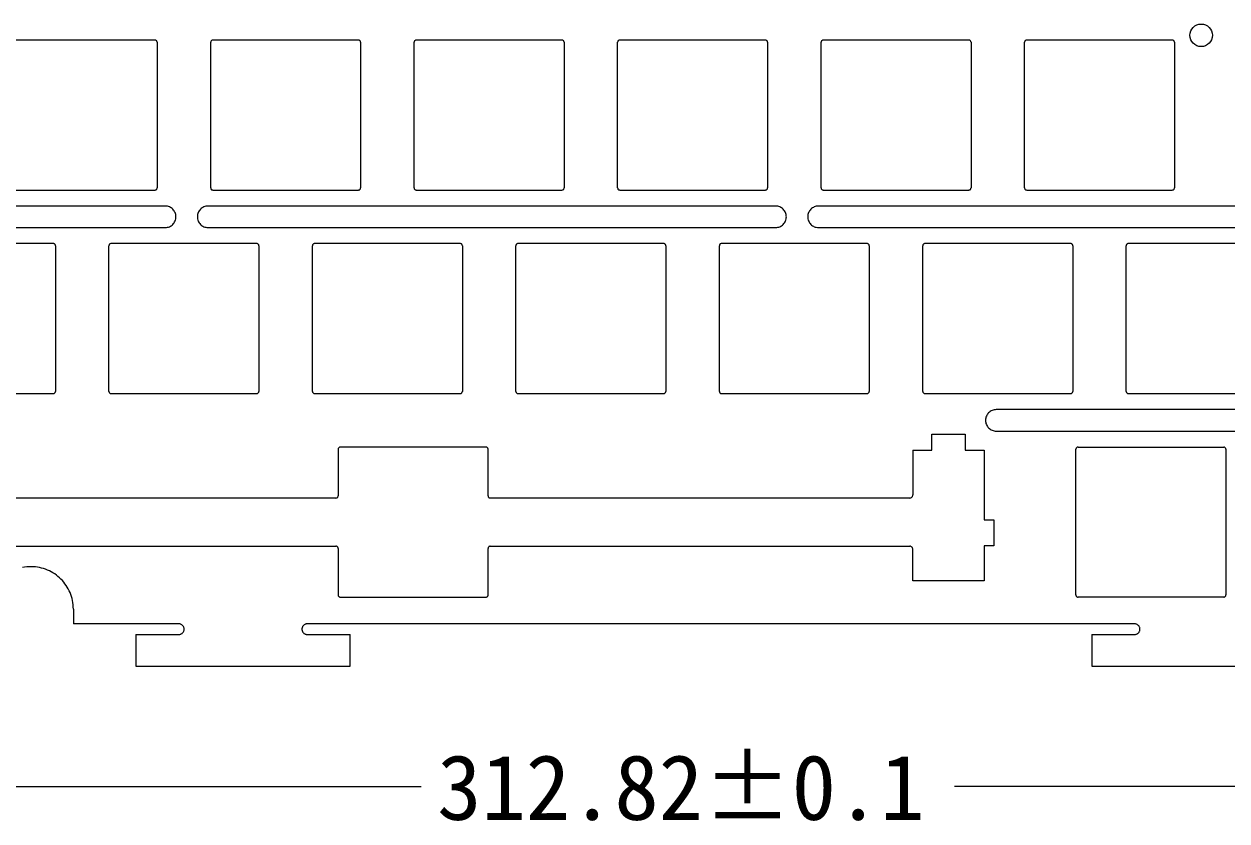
# Model space of a CAD drawing. Header units: millimetres. Extents: x 0 to 2822, y 422 to 2401.
# Drawn here: x 1182.6 to 1634.9, y 1353.5 to 1652.9 of the extents above; entities that cross this region are included whole.
import ezdxf

# ---------------------------------------------------------------- set-up
doc = ezdxf.new("R2010")
doc.units = ezdxf.units.MM

msp = doc.modelspace()

# ---------------------------------------------------------------- linework, layer by layer
at = {"color": 7, "lineweight": 0}
for points in [[(1231.871919, 1646.917232), (1177.118691, 1646.917232)], [(1232.677205, 1646.111911), (1232.660844, 1646.274239), (1232.61392, 1646.425426), (1232.539669, 1646.562234), (1232.441329, 1646.681427), (1232.322136, 1646.779767), (1232.185328, 1646.854018), (1232.034141, 1646.900942), (1231.871813, 1646.917303)], [(1253.612202, 1646.917232), (1253.449889, 1646.900871), (1253.298743, 1646.853947), (1253.161991, 1646.779696), (1253.042863, 1646.681356), (1252.944588, 1646.562163), (1252.870393, 1646.425355), (1252.823509, 1646.274169), (1252.807163, 1646.111841)], [(1308.36543, 1646.917232), (1253.612202, 1646.917232)], [(1309.170751, 1646.111911), (1309.15439, 1646.274239), (1309.107466, 1646.425426), (1309.033215, 1646.562234), (1308.934875, 1646.681427), (1308.815682, 1646.779767), (1308.678874, 1646.854018), (1308.527688, 1646.900942), (1308.365359, 1646.917303)], [(1330.105713, 1646.917232), (1329.943502, 1646.900871), (1329.792403, 1646.853947), (1329.655657, 1646.779696), (1329.536506, 1646.681356), (1329.438192, 1646.562163), (1329.363954, 1646.425355), (1329.317035, 1646.274169), (1329.300674, 1646.111841)], [(1384.859153, 1646.917232), (1330.105572, 1646.917232)], [(1385.664262, 1646.111911), (1385.647902, 1646.274239), (1385.600983, 1646.425426), (1385.526745, 1646.562234), (1385.42843, 1646.681427), (1385.30928, 1646.779767), (1385.172534, 1646.854018), (1385.021435, 1646.900942), (1384.859223, 1646.917303)], [(1406.599401, 1646.917232), (1406.437073, 1646.900871), (1406.285886, 1646.853947), (1406.149078, 1646.779696), (1406.029885, 1646.681356), (1405.931545, 1646.562163), (1405.857294, 1646.425355), (1405.81037, 1646.274169), (1405.794009, 1646.111841)], [(1461.352664, 1646.917232), (1406.599436, 1646.917232)], [(1462.157773, 1646.111911), (1462.141428, 1646.274239), (1462.094543, 1646.425426), (1462.020349, 1646.562234), (1461.922074, 1646.681427), (1461.802946, 1646.779767), (1461.666194, 1646.854018), (1461.515047, 1646.900942), (1461.352734, 1646.917303)], [(1483.092947, 1646.917232), (1482.930634, 1646.900871), (1482.779488, 1646.853947), (1482.642736, 1646.779696), (1482.523608, 1646.681356), (1482.425333, 1646.562163), (1482.351138, 1646.425355), (1482.304254, 1646.274169), (1482.287908, 1646.111841)], [(1537.846175, 1646.917232), (1483.092947, 1646.917232)], [(1538.651284, 1646.111911), (1538.634939, 1646.274239), (1538.588055, 1646.425426), (1538.51386, 1646.562234), (1538.415585, 1646.681427), (1538.296457, 1646.779767), (1538.159705, 1646.854018), (1538.008558, 1646.900942), (1537.846246, 1646.917303)], [(1559.586458, 1646.917232), (1559.424145, 1646.900871), (1559.272999, 1646.853947), (1559.136247, 1646.779696), (1559.017119, 1646.681356), (1558.918844, 1646.562163), (1558.844649, 1646.425355), (1558.797765, 1646.274169), (1558.781419, 1646.111841)], [(1614.339721, 1646.917232), (1559.586494, 1646.917232)], [(1615.145184, 1646.111911), (1615.128823, 1646.274239), (1615.081899, 1646.425426), (1615.007648, 1646.562234), (1614.909308, 1646.681427), (1614.790115, 1646.779767), (1614.653307, 1646.854018), (1614.50212, 1646.900942), (1614.339792, 1646.917303)], [(1232.677205, 1646.111911), (1232.677205, 1591.358683)], [(1252.807093, 1591.358683), (1252.807093, 1646.111911)], [(1309.170751, 1646.111911), (1309.170751, 1591.358683)], [(1329.300604, 1591.358683), (1329.300604, 1646.111911)], [(1385.664262, 1646.111911), (1385.664262, 1591.358683)], [(1405.794115, 1591.358683), (1405.794115, 1646.111911)], [(1462.157773, 1646.111911), (1462.157773, 1591.358683)], [(1482.287802, 1591.358683), (1482.287802, 1646.111911)], [(1538.651284, 1646.111911), (1538.651284, 1591.358683)], [(1558.781349, 1591.358683), (1558.781349, 1646.111911)], [(1615.145184, 1646.111911), (1615.145184, 1591.358683)], [(1177.118691, 1590.553574), (1231.871919, 1590.553574)], [(1231.871919, 1590.553574), (1232.034247, 1590.569919), (1232.185434, 1590.616804), (1232.322242, 1590.690998), (1232.441435, 1590.789274), (1232.539775, 1590.908401), (1232.614026, 1591.045153), (1232.66095, 1591.1963), (1232.677311, 1591.358613)], [(1252.807093, 1591.358683), (1252.823438, 1591.19637), (1252.870323, 1591.045224), (1252.944517, 1590.908472), (1253.042792, 1590.789344), (1253.16192, 1590.691069), (1253.298672, 1590.616874), (1253.449819, 1590.56999), (1253.612132, 1590.553644)], [(1253.612202, 1590.553574), (1308.36543, 1590.553574)], [(1308.36543, 1590.553574), (1308.527758, 1590.569919), (1308.678945, 1590.616804), (1308.815753, 1590.690998), (1308.934946, 1590.789274), (1309.033286, 1590.908401), (1309.107537, 1591.045153), (1309.154461, 1591.1963), (1309.170822, 1591.358613)], [(1329.300604, 1591.358683), (1329.316964, 1591.19637), (1329.363883, 1591.045224), (1329.438121, 1590.908472), (1329.536436, 1590.789344), (1329.655587, 1590.691069), (1329.792332, 1590.616874), (1329.943431, 1590.56999), (1330.105643, 1590.553644)], [(1330.105713, 1590.553574), (1384.859294, 1590.553574)], [(1384.859153, 1590.553574), (1385.021364, 1590.569919), (1385.172464, 1590.616804), (1385.309209, 1590.690998), (1385.42836, 1590.789274), (1385.526674, 1590.908401), (1385.600912, 1591.045153), (1385.647832, 1591.1963), (1385.664192, 1591.358613)], [(1405.794115, 1591.358683), (1405.810476, 1591.19637), (1405.8574, 1591.045224), (1405.931651, 1590.908472), (1406.029991, 1590.789344), (1406.149184, 1590.691069), (1406.285992, 1590.616874), (1406.437179, 1590.56999), (1406.599507, 1590.553644)], [(1406.599401, 1590.553574), (1461.352629, 1590.553574)], [(1461.352664, 1590.553574), (1461.514977, 1590.569919), (1461.666123, 1590.616804), (1461.802875, 1590.690998), (1461.922003, 1590.789274), (1462.020279, 1590.908401), (1462.094473, 1591.045153), (1462.141357, 1591.1963), (1462.157703, 1591.358613)], [(1482.287802, 1591.358683), (1482.304148, 1591.19637), (1482.351032, 1591.045224), (1482.425227, 1590.908472), (1482.523502, 1590.789344), (1482.64263, 1590.691069), (1482.779382, 1590.616874), (1482.930528, 1590.56999), (1483.092841, 1590.553644)], [(1483.092947, 1590.553574), (1537.846175, 1590.553574)], [(1537.846175, 1590.553574), (1538.008488, 1590.569919), (1538.159635, 1590.616804), (1538.296386, 1590.690998), (1538.415514, 1590.789274), (1538.51379, 1590.908401), (1538.587984, 1591.045153), (1538.634868, 1591.1963), (1538.651214, 1591.358613)], [(1558.781349, 1591.358683), (1558.797694, 1591.19637), (1558.844579, 1591.045224), (1558.918773, 1590.908472), (1559.017049, 1590.789344), (1559.136176, 1590.691069), (1559.272928, 1590.616874), (1559.424075, 1590.56999), (1559.586388, 1590.553644)], [(1559.586458, 1590.553574), (1614.339686, 1590.553574)], [(1614.339721, 1590.553574), (1614.502049, 1590.569919), (1614.653236, 1590.616804), (1614.790044, 1590.690998), (1614.909237, 1590.789274), (1615.007577, 1590.908401), (1615.081828, 1591.045153), (1615.128752, 1591.1963), (1615.145113, 1591.358613)], [(1235.716491, 1584.514477), (937.794247, 1584.514477)], [(1235.716491, 1576.462606), (1236.128135, 1576.48339), (1236.527883, 1576.544394), (1236.913713, 1576.643593), (1237.283602, 1576.778965), (1237.635525, 1576.948488), (1237.967461, 1577.150137), (1238.277385, 1577.381889), (1238.563275, 1577.641722), (1238.823108, 1577.927612), (1239.054861, 1578.237537), (1239.25651, 1578.569472), (1239.426032, 1578.921396), (1239.561404, 1579.291284), (1239.660604, 1579.677114), (1239.721607, 1580.076863), (1239.742391, 1580.488506), (1239.721607, 1580.90015), (1239.660604, 1581.299899), (1239.561404, 1581.685729), (1239.426032, 1582.055617), (1239.25651, 1582.40754), (1239.054861, 1582.739476), (1238.823108, 1583.0494), (1238.563275, 1583.335291), (1238.277385, 1583.595124), (1237.967461, 1583.826876), (1237.635525, 1584.028525), (1237.283602, 1584.198047), (1236.913713, 1584.33342), (1236.527883, 1584.432619), (1236.128135, 1584.493622), (1235.716491, 1584.514406)], [(1251.820409, 1584.514477), (1251.408761, 1584.493693), (1251.009001, 1584.43269), (1250.623154, 1584.33349), (1250.253243, 1584.198118), (1249.901293, 1584.028596), (1249.569327, 1583.826947), (1249.259371, 1583.595194), (1248.973448, 1583.335361), (1248.713582, 1583.049471), (1248.481798, 1582.739547), (1248.280119, 1582.407611), (1248.11057, 1582.055687), (1247.975175, 1581.685799), (1247.875958, 1581.299969), (1247.814944, 1580.900221), (1247.794156, 1580.488577), (1247.814944, 1580.076933), (1247.875958, 1579.677185), (1247.975175, 1579.291355), (1248.11057, 1578.921466), (1248.280119, 1578.569543), (1248.481798, 1578.237607), (1248.713582, 1577.927683), (1248.973448, 1577.641793), (1249.259371, 1577.38196), (1249.569327, 1577.150207), (1249.901293, 1576.948558), (1250.253243, 1576.779036), (1250.623154, 1576.643664), (1251.009001, 1576.544464), (1251.408761, 1576.483461), (1251.820409, 1576.462677)], [(1465.19706, 1584.514477), (1251.820479, 1584.514477)], [(1465.19706, 1576.462606), (1465.608704, 1576.48339), (1466.008452, 1576.544394), (1466.394282, 1576.643593), (1466.76417, 1576.778965), (1467.116094, 1576.948488), (1467.448029, 1577.150137), (1467.757954, 1577.381889), (1468.043844, 1577.641722), (1468.303677, 1577.927612), (1468.53543, 1578.237537), (1468.737079, 1578.569472), (1468.906601, 1578.921396), (1469.041973, 1579.291284), (1469.141172, 1579.677114), (1469.202176, 1580.076863), (1469.22296, 1580.488506), (1469.202176, 1580.90015), (1469.141172, 1581.299899), (1469.041973, 1581.685729), (1468.906601, 1582.055617), (1468.737079, 1582.40754), (1468.53543, 1582.739476), (1468.303677, 1583.0494), (1468.043844, 1583.335291), (1467.757954, 1583.595124), (1467.448029, 1583.826876), (1467.116094, 1584.028525), (1466.76417, 1584.198047), (1466.394282, 1584.33342), (1466.008452, 1584.432619), (1465.608704, 1584.493622), (1465.19706, 1584.514406)], [(1481.301154, 1584.514477), (1480.88951, 1584.493693), (1480.489761, 1584.43269), (1480.103931, 1584.33349), (1479.734043, 1584.198118), (1479.38212, 1584.028596), (1479.050184, 1583.826947), (1478.74026, 1583.595194), (1478.454369, 1583.335361), (1478.194536, 1583.049471), (1477.962784, 1582.739547), (1477.761135, 1582.407611), (1477.591613, 1582.055687), (1477.45624, 1581.685799), (1477.357041, 1581.299969), (1477.296038, 1580.900221), (1477.275254, 1580.488577), (1477.296038, 1580.076933), (1477.357041, 1579.677185), (1477.45624, 1579.291355), (1477.591613, 1578.921466), (1477.761135, 1578.569543), (1477.962784, 1578.237607), (1478.194536, 1577.927683), (1478.454369, 1577.641793), (1478.74026, 1577.38196), (1479.050184, 1577.150207), (1479.38212, 1576.948558), (1479.734043, 1576.779036), (1480.103931, 1576.643664), (1480.489761, 1576.544464), (1480.88951, 1576.483461), (1481.301154, 1576.462677)], [(1775.197428, 1584.514477), (1481.301083, 1584.514477)], [(937.794106, 1576.462606), (1235.71635, 1576.462606)], [(1251.820409, 1576.462606), (1465.196989, 1576.462606)], [(1481.301154, 1576.462606), (1775.197498, 1576.462606)], [(1193.625163, 1570.423509), (1138.871936, 1570.423509)], [(1194.430273, 1569.6184), (1194.413927, 1569.780713), (1194.367043, 1569.93186), (1194.292849, 1570.068611), (1194.194573, 1570.187739), (1194.075445, 1570.286015), (1193.938693, 1570.360209), (1193.787547, 1570.407093), (1193.625234, 1570.423439)], [(1194.430273, 1569.6184), (1194.430273, 1514.865172)], [(1215.365447, 1570.423509), (1215.203119, 1570.407164), (1215.051932, 1570.36028), (1214.915124, 1570.286085), (1214.795931, 1570.18781), (1214.697591, 1570.068682), (1214.62334, 1569.93193), (1214.576416, 1569.780783), (1214.560055, 1569.618471)], [(1214.560161, 1514.865172), (1214.560161, 1569.6184)], [(1270.118674, 1570.423509), (1215.365447, 1570.423509)], [(1270.92396, 1569.6184), (1270.9076, 1569.780713), (1270.860675, 1569.93186), (1270.786424, 1570.068611), (1270.688084, 1570.187739), (1270.568892, 1570.286015), (1270.432083, 1570.360209), (1270.280897, 1570.407093), (1270.118569, 1570.423439)], [(1270.92396, 1569.6184), (1270.92396, 1514.865172)], [(1291.053848, 1514.865172), (1291.053848, 1569.6184)], [(1291.858958, 1570.423509), (1291.696746, 1570.407164), (1291.545647, 1570.36028), (1291.408902, 1570.286085), (1291.289751, 1570.18781), (1291.191436, 1570.068682), (1291.117198, 1569.93193), (1291.070279, 1569.780783), (1291.053919, 1569.618471)], [(1346.612362, 1570.423509), (1291.858781, 1570.423509)], [(1347.417507, 1569.6184), (1347.401147, 1569.780713), (1347.354227, 1569.93186), (1347.279989, 1570.068611), (1347.181675, 1570.187739), (1347.062524, 1570.286015), (1346.925779, 1570.360209), (1346.774679, 1570.407093), (1346.612468, 1570.423439)], [(1347.417507, 1569.6184), (1347.417507, 1514.865172)], [(1368.352645, 1570.423509), (1368.190317, 1570.407164), (1368.039131, 1570.36028), (1367.902322, 1570.286085), (1367.78313, 1570.18781), (1367.684789, 1570.068682), (1367.610539, 1569.93193), (1367.563614, 1569.780783), (1367.547254, 1569.618471)], [(1367.547359, 1514.865172), (1367.547359, 1569.6184)], [(1423.105908, 1570.423509), (1368.352681, 1570.423509)], [(1423.911018, 1569.6184), (1423.894672, 1569.780713), (1423.847788, 1569.93186), (1423.773594, 1570.068611), (1423.675318, 1570.187739), (1423.55619, 1570.286015), (1423.419438, 1570.360209), (1423.268292, 1570.407093), (1423.105979, 1570.423439)], [(1423.911018, 1569.6184), (1423.911018, 1514.865172)], [(1444.041047, 1514.865172), (1444.041047, 1569.6184)], [(1444.846192, 1570.423509), (1444.683879, 1570.407164), (1444.532732, 1570.36028), (1444.39598, 1570.286085), (1444.276852, 1570.18781), (1444.178577, 1570.068682), (1444.104383, 1569.93193), (1444.057498, 1569.780783), (1444.041153, 1569.618471)], [(1499.599419, 1570.423509), (1444.846192, 1570.423509)], [(1500.404529, 1569.6184), (1500.388183, 1569.780713), (1500.341299, 1569.93186), (1500.267105, 1570.068611), (1500.168829, 1570.187739), (1500.049701, 1570.286015), (1499.91295, 1570.360209), (1499.761803, 1570.407093), (1499.59949, 1570.423439)], [(1500.404529, 1569.6184), (1500.404529, 1514.865172)], [(1520.534593, 1514.865172), (1520.534593, 1569.6184)], [(1521.339703, 1570.423509), (1521.17739, 1570.407164), (1521.026243, 1570.36028), (1520.889491, 1570.286085), (1520.770364, 1570.18781), (1520.672088, 1570.068682), (1520.597894, 1569.93193), (1520.551009, 1569.780783), (1520.534664, 1569.618471)], [(1576.092931, 1570.423509), (1521.339703, 1570.423509)], [(1576.898393, 1569.6184), (1576.882032, 1569.780713), (1576.835108, 1569.93186), (1576.760857, 1570.068611), (1576.662517, 1570.187739), (1576.543324, 1570.286015), (1576.406516, 1570.360209), (1576.255329, 1570.407093), (1576.093001, 1570.423439)], [(1576.898393, 1569.6184), (1576.898393, 1514.865172)], [(1597.028104, 1514.865172), (1597.028104, 1569.6184)], [(1597.833214, 1570.423509), (1597.671002, 1570.407164), (1597.519903, 1570.36028), (1597.383158, 1570.286085), (1597.264007, 1570.18781), (1597.165692, 1570.068682), (1597.091455, 1569.93193), (1597.044535, 1569.780783), (1597.028175, 1569.618471)], [(1652.586794, 1570.423509), (1597.833214, 1570.423509)], [(1138.8719, 1514.059851), (1193.625128, 1514.059851)], [(1193.625163, 1514.059851), (1193.787476, 1514.076212), (1193.938623, 1514.123136), (1194.075375, 1514.197387), (1194.194503, 1514.295727), (1194.292778, 1514.41492), (1194.366972, 1514.551728), (1194.413857, 1514.702915), (1194.430202, 1514.865243)], [(1214.560161, 1514.865172), (1214.576522, 1514.702844), (1214.623446, 1514.551658), (1214.697697, 1514.414849), (1214.796037, 1514.295657), (1214.91523, 1514.197316), (1215.052038, 1514.123066), (1215.203224, 1514.076141), (1215.365552, 1514.059781)], [(1215.365447, 1514.059851), (1270.118674, 1514.059851)], [(1270.118674, 1514.059851), (1270.281003, 1514.076212), (1270.432189, 1514.123136), (1270.568997, 1514.197387), (1270.68819, 1514.295727), (1270.78653, 1514.41492), (1270.860781, 1514.551728), (1270.907705, 1514.702915), (1270.924066, 1514.865243)], [(1291.053848, 1514.865172), (1291.070208, 1514.702844), (1291.117128, 1514.551658), (1291.191366, 1514.414849), (1291.28968, 1514.295657), (1291.408831, 1514.197316), (1291.545576, 1514.123066), (1291.696676, 1514.076141), (1291.858887, 1514.059781)], [(1291.858958, 1514.059851), (1346.612538, 1514.059851)], [(1346.612362, 1514.059851), (1346.774574, 1514.076212), (1346.925673, 1514.123136), (1347.062418, 1514.197387), (1347.181569, 1514.295727), (1347.279884, 1514.41492), (1347.354121, 1514.551728), (1347.401041, 1514.702915), (1347.417401, 1514.865243)], [(1367.547359, 1514.865172), (1367.56372, 1514.702844), (1367.610644, 1514.551658), (1367.684895, 1514.414849), (1367.783235, 1514.295657), (1367.902428, 1514.197316), (1368.039236, 1514.123066), (1368.190423, 1514.076141), (1368.352751, 1514.059781)], [(1368.352645, 1514.059851), (1423.105873, 1514.059851)], [(1423.105908, 1514.059851), (1423.268221, 1514.076212), (1423.419368, 1514.123136), (1423.55612, 1514.197387), (1423.675248, 1514.295727), (1423.773523, 1514.41492), (1423.847717, 1514.551728), (1423.894602, 1514.702915), (1423.910947, 1514.865243)], [(1444.041047, 1514.865172), (1444.057393, 1514.702844), (1444.104277, 1514.551658), (1444.178471, 1514.414849), (1444.276747, 1514.295657), (1444.395875, 1514.197316), (1444.532626, 1514.123066), (1444.683773, 1514.076141), (1444.846086, 1514.059781)], [(1444.846192, 1514.059851), (1499.599419, 1514.059851)], [(1499.599419, 1514.059851), (1499.761732, 1514.076212), (1499.912879, 1514.123136), (1500.049631, 1514.197387), (1500.168759, 1514.295727), (1500.267034, 1514.41492), (1500.341228, 1514.551728), (1500.388113, 1514.702915), (1500.404458, 1514.865243)], [(1520.534593, 1514.865172), (1520.550939, 1514.702844), (1520.597823, 1514.551658), (1520.672018, 1514.414849), (1520.770293, 1514.295657), (1520.889421, 1514.197316), (1521.026173, 1514.123066), (1521.177319, 1514.076141), (1521.339632, 1514.059781)], [(1521.339703, 1514.059851), (1576.092931, 1514.059851)], [(1576.092931, 1514.059851), (1576.255259, 1514.076212), (1576.406445, 1514.123136), (1576.543253, 1514.197387), (1576.662446, 1514.295727), (1576.760786, 1514.41492), (1576.835037, 1514.551728), (1576.881961, 1514.702915), (1576.898322, 1514.865243)], [(1597.028104, 1514.865172), (1597.044465, 1514.702844), (1597.091384, 1514.551658), (1597.165622, 1514.414849), (1597.263936, 1514.295657), (1597.383087, 1514.197316), (1597.519833, 1514.123066), (1597.670932, 1514.076141), (1597.833143, 1514.059781)], [(1597.833214, 1514.059851), (1652.586794, 1514.059851)], [(1548.132187, 1508.020966), (1547.720543, 1508.000182), (1547.320795, 1507.939179), (1546.934965, 1507.839979), (1546.565077, 1507.704607), (1546.213153, 1507.535085), (1545.881218, 1507.333436), (1545.571293, 1507.101683), (1545.285403, 1506.84185), (1545.02557, 1506.55596), (1544.793817, 1506.246035), (1544.592168, 1505.9141), (1544.422646, 1505.562176), (1544.287274, 1505.192288), (1544.188074, 1504.806458), (1544.127071, 1504.40671), (1544.106287, 1503.995066), (1544.127071, 1503.583418), (1544.188074, 1503.183658), (1544.287274, 1502.797811), (1544.422646, 1502.4279), (1544.592168, 1502.07595), (1544.793817, 1501.743985), (1545.02557, 1501.434028), (1545.285403, 1501.148105), (1545.571293, 1500.888239), (1545.881218, 1500.656455), (1546.213153, 1500.454776), (1546.565077, 1500.285227), (1546.934965, 1500.149832), (1547.320795, 1500.050615), (1547.720543, 1499.989601), (1548.132187, 1499.968813)], [(1813.846914, 1508.020966), (1548.132222, 1508.020966)], [(1523.956608, 1492.821041), (1523.956608, 1498.860244)], [(1523.956608, 1498.860103), (1536.437181, 1498.860103)], [(1536.437145, 1498.860103), (1536.437145, 1492.8209)], [(1548.132187, 1499.968919), (1813.846879, 1499.968919)], [(1301.521435, 1493.929998), (1301.359107, 1493.913638), (1301.207921, 1493.866719), (1301.071112, 1493.792481), (1300.95192, 1493.694166), (1300.853579, 1493.575016), (1300.779329, 1493.43827), (1300.732404, 1493.287171), (1300.716044, 1493.124959)], [(1300.716114, 1493.124889), (1300.716114, 1475.610178)], [(1356.274663, 1493.929998), (1301.521435, 1493.929998)], [(1357.079772, 1493.124889), (1357.063427, 1493.287101), (1357.016543, 1493.4382), (1356.942348, 1493.574945), (1356.844073, 1493.694096), (1356.724945, 1493.792411), (1356.588193, 1493.866648), (1356.437047, 1493.913568), (1356.274734, 1493.929928)], [(1357.079772, 1475.610001), (1357.079772, 1493.124713)], [(1516.810424, 1492.821041), (1523.956644, 1492.821041)], [(1516.810424, 1492.821041), (1516.810424, 1476.012591)], [(1536.437145, 1492.821041), (1543.583365, 1492.821041)], [(1543.583294, 1492.821041), (1543.583294, 1466.652339)], [(1578.105916, 1438.372331), (1578.105916, 1493.125559)], [(1578.911378, 1493.930704), (1578.74905, 1493.914358), (1578.597863, 1493.867474), (1578.461055, 1493.79328), (1578.341862, 1493.695004), (1578.243522, 1493.575876), (1578.169271, 1493.439125), (1578.122347, 1493.287978), (1578.105986, 1493.125665)], [(1578.911378, 1493.930704), (1633.664606, 1493.930704)], [(1634.469751, 1493.125559), (1634.453405, 1493.287872), (1634.406521, 1493.439019), (1634.332326, 1493.57577), (1634.234051, 1493.694898), (1634.114923, 1493.793174), (1633.978171, 1493.867368), (1633.827025, 1493.914252), (1633.664712, 1493.930598)], [(1634.469751, 1493.125559), (1634.469751, 1438.372331)], [(1299.911005, 1474.804716), (1142.193233, 1474.804716)], [(1299.911005, 1474.804716), (1300.073318, 1474.821076), (1300.224464, 1474.868001), (1300.361216, 1474.942251), (1300.480344, 1475.040592), (1300.578619, 1475.159784), (1300.652814, 1475.296593), (1300.699698, 1475.447779), (1300.716044, 1475.610107)], [(1357.079772, 1475.610001), (1357.096133, 1475.447673), (1357.143058, 1475.296487), (1357.217308, 1475.159678), (1357.315649, 1475.040486), (1357.434841, 1474.942146), (1357.571649, 1474.867895), (1357.722836, 1474.82097), (1357.885164, 1474.80461)], [(1515.602584, 1474.804716), (1357.885164, 1474.804716)], [(1515.602584, 1474.804716), (1515.846119, 1474.829256), (1516.072903, 1474.89964), (1516.27809, 1475.01101), (1516.456835, 1475.158508), (1516.604293, 1475.337276), (1516.71562, 1475.542457), (1516.785968, 1475.769193), (1516.810495, 1476.012627)], [(1543.583294, 1466.652268), (1547.206675, 1466.652268)], [(1547.206498, 1466.652268), (1547.206498, 1456.788601)], [(1142.193162, 1456.687813), (1299.910934, 1456.687813)], [(1300.716114, 1455.882703), (1300.699769, 1456.045016), (1300.652884, 1456.196163), (1300.57869, 1456.332915), (1300.480415, 1456.452043), (1300.361287, 1456.550318), (1300.224535, 1456.624512), (1300.073388, 1456.671397), (1299.911075, 1456.687742)], [(1357.885058, 1456.687813), (1357.72273, 1456.671467), (1357.571544, 1456.624583), (1357.434735, 1456.550389), (1357.315543, 1456.452113), (1357.217202, 1456.332985), (1357.142952, 1456.196233), (1357.096027, 1456.045087), (1357.079667, 1455.882774)], [(1357.885058, 1456.687813), (1515.602478, 1456.687813)], [(1516.810424, 1455.479972), (1516.786, 1455.723406), (1516.715703, 1455.950142), (1516.604396, 1456.155323), (1516.456941, 1456.334091), (1516.278198, 1456.481589), (1516.07303, 1456.592959), (1515.846299, 1456.663343), (1515.602866, 1456.687883)], [(1547.206498, 1456.788601), (1543.583118, 1456.788601)], [(1543.583294, 1456.788601), (1543.583294, 1443.704074)], [(1300.716114, 1455.882703), (1300.716114, 1438.37152)], [(1357.079772, 1438.371449), (1357.079772, 1455.882633)], [(1516.810424, 1443.704109), (1516.810424, 1455.479831)], [(1201.173726, 1433.083593), (1201.153034, 1433.901938), (1201.091623, 1434.709539), (1200.990494, 1435.505398), (1200.850645, 1436.288515), (1200.673075, 1437.057892), (1200.458783, 1437.812529), (1200.20877, 1438.551427), (1199.924033, 1439.273586), (1199.605572, 1439.978008), (1199.254386, 1440.663693), (1198.871474, 1441.329643), (1198.457836, 1441.974858), (1198.01447, 1442.598338), (1197.542376, 1443.199086), (1197.042554, 1443.776101), (1196.516001, 1444.328384), (1195.963717, 1444.854937), (1195.386702, 1445.35476), (1194.785955, 1445.826854), (1194.162474, 1446.270219), (1193.517259, 1446.683858), (1192.85131, 1447.066769), (1192.165624, 1447.417955), (1191.461202, 1447.736416), (1190.739043, 1448.021153), (1190.000145, 1448.271167), (1189.245509, 1448.485458), (1188.476132, 1448.663028), (1187.693014, 1448.802878), (1186.897155, 1448.904007), (1186.089554, 1448.965417), (1185.271209, 1448.986109), (1184.452864, 1448.965417), (1183.645263, 1448.904007), (1182.849404, 1448.802878), (1182.066286, 1448.663028)], [(1543.583294, 1443.704109), (1516.810283, 1443.704109)], [(1300.716114, 1438.371449), (1300.732475, 1438.209238), (1300.779399, 1438.058139), (1300.85365, 1437.921393), (1300.95199, 1437.802242), (1301.071183, 1437.703928), (1301.207991, 1437.62969), (1301.359178, 1437.582771), (1301.521506, 1437.566411)], [(1356.274663, 1437.56634), (1356.436976, 1437.5827), (1356.588123, 1437.62962), (1356.724874, 1437.703857), (1356.844002, 1437.802172), (1356.942278, 1437.921323), (1357.016472, 1438.058068), (1357.063356, 1438.209167), (1357.079702, 1438.371379)], [(1578.105916, 1438.372331), (1578.122277, 1438.210003), (1578.169201, 1438.058817), (1578.243452, 1437.922008), (1578.341792, 1437.802816), (1578.460985, 1437.704476), (1578.597793, 1437.630225), (1578.748979, 1437.5833), (1578.911308, 1437.56694)], [(1633.664641, 1437.567046), (1633.826954, 1437.583406), (1633.978101, 1437.630331), (1634.114852, 1437.704581), (1634.23398, 1437.802922), (1634.332256, 1437.922114), (1634.40645, 1438.058923), (1634.453334, 1438.210109), (1634.46968, 1438.372437)], [(1301.521435, 1437.56634), (1356.274663, 1437.56634)], [(1633.664641, 1437.567046), (1578.911413, 1437.567046)], [(1201.173726, 1433.083593), (1201.173726, 1427.523109)], [(1240.80143, 1427.523215), (1201.173549, 1427.523215)], [(1240.801254, 1423.49728), (1241.00705, 1423.507674), (1241.206914, 1423.538181), (1241.399832, 1423.587788), (1241.58479, 1423.655484), (1241.760774, 1423.740256), (1241.926773, 1423.841092), (1242.081771, 1423.956978), (1242.224756, 1424.086904), (1242.354715, 1424.229856), (1242.470633, 1424.384823), (1242.571498, 1424.550791), (1242.656297, 1424.726749), (1242.724015, 1424.911684), (1242.77364, 1425.104584), (1242.804158, 1425.304437), (1242.814556, 1425.51023), (1242.804158, 1425.716023), (1242.77364, 1425.915876), (1242.724015, 1426.108776), (1242.656297, 1426.293711), (1242.571498, 1426.469669), (1242.470633, 1426.635637), (1242.354715, 1426.790604), (1242.224756, 1426.933556), (1242.081771, 1427.063482), (1241.926773, 1427.179368), (1241.760774, 1427.280204), (1241.58479, 1427.364976), (1241.399832, 1427.432672), (1241.206914, 1427.482279), (1241.00705, 1427.512786), (1240.801254, 1427.52318)], [(1289.113041, 1427.523215), (1288.907249, 1427.512821), (1288.707396, 1427.482314), (1288.514496, 1427.432707), (1288.329561, 1427.365011), (1288.153603, 1427.280239), (1287.987634, 1427.179404), (1287.832668, 1427.063517), (1287.689715, 1426.933591), (1287.55979, 1426.790639), (1287.443903, 1426.635673), (1287.343068, 1426.469704), (1287.258296, 1426.293746), (1287.1906, 1426.108811), (1287.140992, 1425.915911), (1287.110485, 1425.716058), (1287.100091, 1425.510265), (1287.110485, 1425.304472), (1287.140992, 1425.10462), (1287.1906, 1424.91172), (1287.258296, 1424.726784), (1287.343068, 1424.550826), (1287.443903, 1424.384858), (1287.55979, 1424.229891), (1287.689715, 1424.086939), (1287.832668, 1423.957014), (1287.987634, 1423.841127), (1288.153603, 1423.740291), (1288.329561, 1423.65552), (1288.514496, 1423.587824), (1288.707396, 1423.538216), (1288.907249, 1423.507709), (1289.113041, 1423.497315)], [(1600.148318, 1427.522863), (1289.113324, 1427.523215)], [(1600.148318, 1423.496927), (1600.354111, 1423.507321), (1600.553964, 1423.537828), (1600.746864, 1423.587436), (1600.931799, 1423.655132), (1601.107757, 1423.739903), (1601.273725, 1423.840739), (1601.428692, 1423.956626), (1601.571644, 1424.086551), (1601.70157, 1424.229503), (1601.817456, 1424.38447), (1601.918292, 1424.550438), (1602.003064, 1424.726396), (1602.07076, 1424.911332), (1602.120367, 1425.104232), (1602.150874, 1425.304084), (1602.161268, 1425.509877), (1602.150874, 1425.71567), (1602.120367, 1425.915523), (1602.07076, 1426.108423), (1602.003064, 1426.293358), (1601.918292, 1426.469316), (1601.817456, 1426.635284), (1601.70157, 1426.790251), (1601.571644, 1426.933203), (1601.428692, 1427.063129), (1601.273725, 1427.179016), (1601.107757, 1427.279851), (1600.931799, 1427.364623), (1600.746864, 1427.432319), (1600.553964, 1427.481926), (1600.354111, 1427.512433), (1600.148318, 1427.522827)], [(1224.697336, 1423.49728), (1240.801289, 1423.49728)], [(1224.697336, 1423.49728), (1224.697336, 1411.642536)], [(1289.113218, 1423.49728), (1305.216818, 1423.49728)], [(1305.216959, 1411.6425), (1305.216959, 1423.497245)], [(1584.044224, 1423.496927), (1600.148177, 1423.496927)], [(1584.044224, 1423.496927), (1584.044224, 1411.642183)], [(1224.697336, 1411.6425), (1305.2171, 1411.6425)], [(1584.044224, 1411.642183), (1692.745641, 1411.642183)]]:
    msp.add_lwpolyline(points, dxfattribs=at)
at = {"color": 4, "lineweight": 0, "true_color": 0x00ffff}
for points in [[(821.826137, 1366.348973), (1331.908937, 1366.348973)], [(2042.570916, 1366.348973), (1532.488116, 1366.348973)]]:
    msp.add_lwpolyline(points, dxfattribs=at)
at = {"color": 7, "lineweight": 0}
msp.add_circle((1625.210569, 1648.696255), 4.227336, dxfattribs=at)

# ---------------------------------------------------------------- texts
at = {"color": 7, "insert": (1337.954371, 1378.351812), "char_height": 24.491643, "attachment_point": 1}
msp.add_mtext('{\\fSimSun|b0|i0|c0;312.82±0.1}', dxfattribs=at)

doc.saveas('drawing.dxf')
